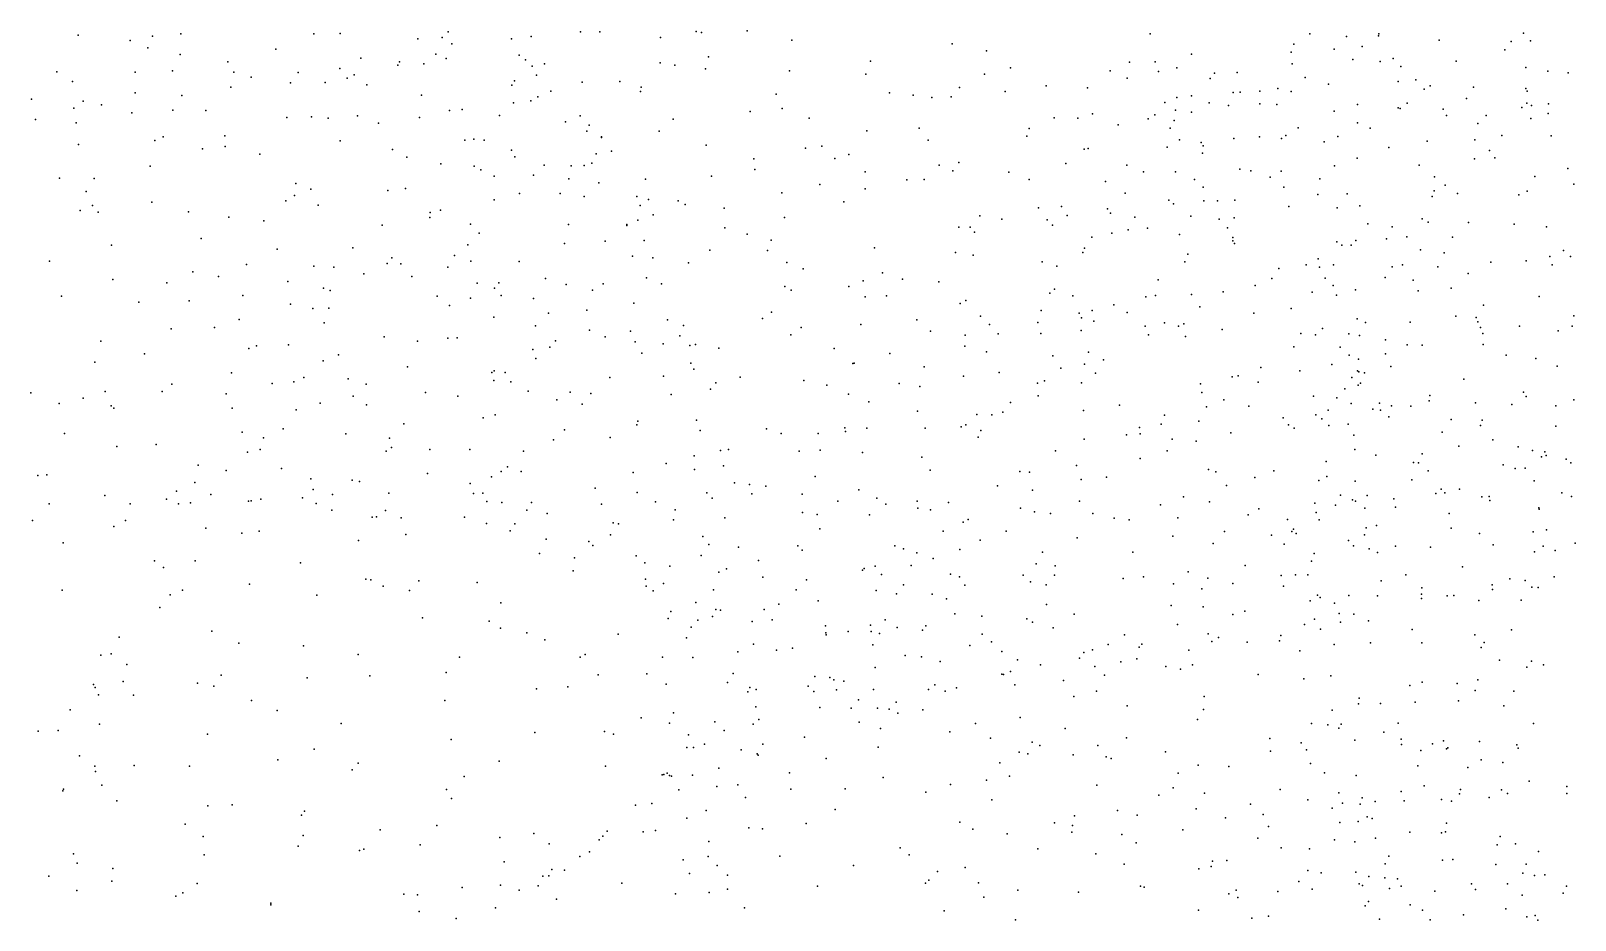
# Model space of a CAD drawing. Header units: metres. Extents: x -25 to 25, y -27.8 to 27.8.
# Drawn here: x -1.325 to 0.056, y -3.173 to -2.378 of the extents above; entities that cross this region are included whole.
import ezdxf

# ---------------------------------------------------------------- set-up
doc = ezdxf.new("R2010")
doc.units = ezdxf.units.M

msp = doc.modelspace()

# ---------------------------------------------------------------- linework, layer by layer
for p in [(-1.283, -2.382, 1.6054), (-1.2365, -2.3869, -25.9845), (-1.2165, -2.383, 11.6258), (-1.1911, -2.3809, 1.6221), (-1.0723, -2.3808, 10.7695), (-1.0487, -2.3805, 26.925), (-0.9793, -2.3854, 10.9593), (-0.9575, -2.3842, -3.7833), (-0.9522, -2.379, 11.1017), (-0.9489, -2.3898, -3.6754), (-0.8955, -2.3852, 14.8387), (-0.8779, -2.3831, -4.4365), (-0.8338, -2.3791, -3.5577), (-0.8165, -2.3789, 14.5707), (-0.762, -2.3841, 15.1023), (-0.7301, -2.3786, -3.5902), (-0.7255, -2.3795, -11.4914), (-0.6846, -2.3782, 23.8539), (-0.6446, -2.3865, 3.3715), (-0.501, -2.3899, -5.291), (-0.3241, -2.3809, 4.9098), (-0.181, -2.3808, 0.5057), (-0.1484, -2.3832, 23.3791), (-0.1198, -2.3827, 6.238), (-0.1194, -2.3808, 4.5218), (-0.0653, -2.3865, 0.016), (-0.001, -2.3876, 3.3209), (0.0099, -2.3802, -11.6568), (0.0164, -2.387, 23.2382), (-1.2208, -2.3932, 7.4463), (-1.1919, -2.3994, 10.7233), (-1.1062, -2.3946, 1.6445), (-1.0303, -2.4027, -11.5413), (-0.9631, -2.399, 23.7963), (-0.9538, -2.4028, -4.8343), (-0.8885, -2.3998, -5.4747), (-0.7192, -2.4015, 15.1856), (-0.4705, -2.3961, 1.2158), (-0.287, -2.3991, 4.8367), (-0.1978, -2.3972, 0.575), (-0.1955, -2.3902, 14.2911), (-0.1595, -2.3944, 0.3637), (-0.1427, -2.4038, 7.6714), (-0.1343, -2.3922, -11.4153), (-0.1065, -2.4029, 0.2002), (-0.0068, -2.3952, -0.374), (-1.3023, -2.4147, -11.5358), (-1.2321, -2.4152, -21.0262), (-1.1986, -2.4138, 26.9678), (-1.1491, -2.4058, -11.5466), (-1.1437, -2.4151, -17.0489), (-1.0862, -2.4153, 3.2171), (-1.049, -2.4118, 11.2296), (-1.0362, -2.4175, 11.0293), (-0.9972, -2.4089, 3.2802), (-0.9955, -2.4059, -4.925), (-0.9739, -2.4076, 7.5868), (-0.8829, -2.404, -3.6047), (-0.877, -2.4097, 3.3291), (-0.8729, -2.4177, 15.0292), (-0.8658, -2.4078, -25.5957), (-0.7625, -2.4068, -3.6455), (-0.7493, -2.4088, -5.4469), (-0.7217, -2.412, 3.3447), (-0.6467, -2.4139, -5.4457), (-0.5784, -2.4169, 14.3061), (-0.5743, -2.4053, 23.805), (-0.4721, -2.4169, 3.2991), (-0.4491, -2.4113, 26.3212), (-0.3598, -2.4139, 23.5865), (-0.3425, -2.4061, 5.022), (-0.3196, -2.406, 5.2301), (-0.3166, -2.4146, 0.9743), (-0.3001, -2.4111, -11.3092), (-0.2663, -2.416, 3.2674), (-0.2461, -2.4155, 5.8567), (-0.197, -2.4077, 6.0593), (-0.1183, -2.4055, -27.1195), (-0.0998, -2.4101, 14.2917), (-0.0503, -2.4054, -0.1505), (0.012, -2.411, -3.7284), (0.0319, -2.4141, 4.4682), (0.0499, -2.4156, 25.6065), (-1.2881, -2.4236, 3.1226), (-1.1464, -2.4285, 3.1655), (-1.1282, -2.4196, -20.472), (-1.0931, -2.4245, 7.509), (-1.062, -2.4243, 10.933), (-1.0424, -2.4206, -5.4058), (-1.0248, -2.4265, -5.058), (-0.895, -2.4266, 26.745), (-0.8926, -2.4229, -4.7298), (-0.8323, -2.424, -11.5035), (-0.7986, -2.4235, 3.3259), (-0.7795, -2.4284, -3.7144), (-0.4947, -2.4288, -5.3541), (-0.4169, -2.4274, 1.1626), (-0.38, -2.429, 7.7093), (-0.3445, -2.4205, 3.2725), (-0.2704, -2.4209, 5.7694), (-0.2099, -2.4297, 4.7819), (-0.1854, -2.42, 4.6818), (-0.1644, -2.4257, -3.7677), (-0.1022, -2.4234, -5.1105), (-0.0862, -2.4219, 6.3457), (-0.0788, -2.4302, -11.4439), (-0.0735, -2.4272, 25.8228), (-0.0347, -2.4286, 6.4196), (0.0122, -2.4297, 25.682), (-1.3249, -2.4393, 1.6275), (-1.2785, -2.441, 11.5871), (-1.2622, -2.4443, 23.6604), (-1.2321, -2.4336, -11.5355), (-1.1904, -2.436, 10.8357), (-0.976, -2.4357, -5.4576), (-0.8936, -2.4425, -4.041), (-0.8782, -2.4407, -3.7179), (-0.8717, -2.4373, -4.1746), (-0.8601, -2.4321, 7.6418), (-0.78, -2.4324, 26.6318), (-0.6587, -2.4348, -25.3522), (-0.5572, -2.4337, 15.3083), (-0.5361, -2.4358, 26.3833), (-0.5192, -2.4378, 23.7245), (-0.5021, -2.4371, 14.2576), (-0.4537, -2.4325, -3.743), (-0.311, -2.4423, -26.3975), (-0.3, -2.4377, 15.344), (-0.2869, -2.4362, 4.9741), (-0.2713, -2.4425, 14.228), (-0.2538, -2.4449, -3.7838), (-0.2497, -2.4334, 5.9351), (-0.2435, -2.433, -5.154), (-0.2259, -2.432, 0.7204), (-0.2259, -2.4433, -11.2729), (-0.2107, -2.4439, 3.2271), (-0.1977, -2.4325, 23.3046), (-0.1385, -2.4441, 0.2853), (-0.094, -2.4427, 23.177), (-0.0409, -2.4387, -0.287), (0.0129, -2.4429, 7.6064), (0.0134, -2.432, 3.2533), (0.0173, -2.4448, -5.1323), (0.0323, -2.4433, -27.2655), (-1.3213, -2.4574, 7.3722), (-1.2869, -2.4474, 10.8073), (-1.2351, -2.4515, 11.5126), (-1.1983, -2.449, 1.6503), (-1.1688, -2.4493, 11.4222), (-1.0963, -2.4557, 11.1012), (-1.0743, -2.4551, -25.7062), (-1.0594, -2.4563, 23.7264), (-1.0332, -2.4542, -5.3151), (-0.9778, -2.4555, -11.5254), (-0.9508, -2.4495, 14.7179), (-0.9396, -2.4486, 3.2461), (-0.906, -2.4538, 1.6349), (-0.834, -2.4541, -4.5465), (-0.7508, -2.4572, -15.8169), (-0.6818, -2.4502, 1.4945), (-0.6533, -2.4477, -3.7108), (-0.6292, -2.4563, 26.454), (-0.41, -2.4559, 15.3617), (-0.3887, -2.4561, -5.3226), (-0.3757, -2.4524, -3.7657), (-0.3259, -2.4568, -21.8109), (-0.3198, -2.4532, 5.6948), (-0.3024, -2.4584, 5.2999), (-0.3012, -2.4492, 5.4497), (-0.287, -2.4508, 7.6943), (-0.1593, -2.4501, 0.4742), (-0.1021, -2.4471, 3.2201), (-0.1004, -2.4475, 0.1204), (-0.062, -2.4481, 7.6335), (-0.0589, -2.4539, 15.296), (-0.0233, -2.454, -11.4937), (0.0085, -2.4468, 4.5344), (0.0165, -2.4566, 15.2501), (0.032, -2.4522, -0.4878), (-1.2848, -2.4604, 26.9653), (-1.2071, -2.473, 3.0647), (-1.152, -2.4719, 7.4657), (-1.0145, -2.4606, 26.8206), (-0.847, -2.4594, -5.5219), (-0.8279, -2.4678, 15.163), (-0.8259, -2.4626, -4.3772), (-0.815, -2.4728, -4.4776), (-0.7634, -2.4679, 7.6629), (-0.5774, -2.4676, -5.4897), (-0.5306, -2.4652, -3.7617), (-0.4342, -2.4723, 23.6019), (-0.4322, -2.4656, 26.2385), (-0.3527, -2.4623, 1.0969), (-0.306, -2.4653, -5.2828), (-0.2261, -2.473, 4.9423), (-0.2026, -2.4717, 23.2084), (-0.1915, -2.465, -5.2132), (-0.156, -2.4726, 7.6491), (-0.1385, -2.4604, -21.3105), (-0.1272, -2.4653, 25.8976), (-0.0308, -2.4609, -0.3949), (-0.0093, -2.4717, -3.78), (0.0347, -2.4721, -11.6093), (-1.2828, -2.4799, 10.9004), (-1.2144, -2.4761, 10.9712), (-1.1718, -2.4838, 11.1711), (-1.1515, -2.4815, -11.5342), (-1.0487, -2.4764, 3.14), (-1.002, -2.4843, 14.7943), (-0.9371, -2.4759, 15.0324), (-0.9292, -2.475, -16.4405), (-0.92, -2.4758, 23.7826), (-0.8954, -2.4848, 15.1082), (-0.8148, -2.4736, 23.8372), (-0.806, -2.4859, -3.8153), (-0.7212, -2.4804, -5.5354), (-0.6324, -2.483, 15.3352), (-0.6178, -2.4814, 7.6878), (-0.5227, -2.4758, 3.2382), (-0.3829, -2.484, 26.1692), (-0.3796, -2.4833, 23.4774), (-0.3088, -2.4823, 3.1943), (-0.2978, -2.4757, 5.8894), (-0.2784, -2.4781, 6.0168), (-0.2767, -2.481, 0.954), (-0.249, -2.4745, 6.0966), (-0.2065, -2.4745, 15.3634), (-0.1683, -2.4773, 0.6022), (-0.1105, -2.4825, 4.6975), (-0.0762, -2.4767, -0.0418), (-0.0336, -2.4757, 23.0926), (-0.0205, -2.4851, 14.2343), (-1.2186, -2.4992, 11.3141), (-1.1207, -2.4883, 3.0823), (-0.9891, -2.4911, 14.8991), (-0.9586, -2.4972, -5.0296), (-0.9287, -2.4992, 26.6933), (-0.8924, -2.4908, -5.4755), (-0.8661, -2.4984, -3.8832), (-0.8421, -2.4989, -4.0838), (-0.8304, -2.4987, -4.1606), (-0.8234, -2.4965, -4.6444), (-0.8197, -2.4882, -4.2512), (-0.6786, -2.4927, -5.604), (-0.6061, -2.4922, 3.2335), (-0.5935, -2.4887, -5.584), (-0.5128, -2.4982, 1.3458), (-0.4953, -2.496, 7.6947), (-0.3994, -2.4969, 1.1914), (-0.3449, -2.4983, 5.7508), (-0.2773, -2.4876, 23.3031), (-0.1592, -2.499, 4.8665), (-0.1388, -2.492, 23.1217), (-0.0833, -2.4983, 3.1604), (-0.0338, -2.4926, -5.2111), (-0.0156, -2.4916, 4.6236), (-1.2999, -2.5099, 10.9808), (-1.2688, -2.5103, 2.9403), (-0.9229, -2.5024, 14.5126), (-0.9109, -2.508, -4.9026), (-0.8756, -2.5073, 14.4408), (-0.8442, -2.5104, -4.7559), (-0.8172, -2.5142, 15.2455), (-0.7754, -2.5107, 1.5906), (-0.7165, -2.5082, 23.8007), (-0.6776, -2.5021, -3.7637), (-0.579, -2.5043, 26.3373), (-0.5417, -2.5114, -5.6643), (-0.5262, -2.511, 26.2711), (-0.5005, -2.5034, -5.6004), (-0.4505, -2.5044, 1.2697), (-0.4324, -2.5112, -11.284), (-0.364, -2.513, -5.4968), (-0.3299, -2.5043, -5.4202), (-0.3012, -2.5041, 1.0444), (-0.2842, -2.5112, 15.4096), (-0.2438, -2.5018, 5.0235), (-0.2338, -2.5033, 6.2334), (-0.2166, -2.5091, 25.9626), (-0.2069, -2.5035, 0.7841), (-0.1721, -2.5106, 3.1499), (-0.0695, -2.5088, -3.8189), (0.0202, -2.5084, 23.0123), (0.0498, -2.5013, 4.5735), (-1.2759, -2.5217, 11.3781), (-1.0896, -2.5253, 1.6993), (-1.0883, -2.5147, 7.4889), (-1.0749, -2.5198, -11.528), (-1.006, -2.5209, 14.683), (-0.9903, -2.5192, 1.682), (-0.8882, -2.5237, 3.1616), (-0.8519, -2.5235, 26.5841), (-0.8305, -2.5263, -3.9752), (-0.7832, -2.5264, 26.5064), (-0.6535, -2.523, 1.5119), (-0.6195, -2.5157, -11.379), (-0.5791, -2.5195, 15.3927), (-0.3464, -2.5233, 5.8374), (-0.2767, -2.5178, -11.2059), (-0.2043, -2.518, -11.2326), (-0.1741, -2.5244, 6.3415), (-0.1477, -2.5239, 0.4779), (-0.0717, -2.5262, -5.3083), (-0.0699, -2.5211, -0.1863), (-0.0602, -2.5161, -0.2573), (-0.049, -2.5236, 4.6948), (0.0059, -2.5248, -5.2949), (0.0133, -2.5214, 6.5415), (0.0552, -2.5153, 3.1538), (-1.2814, -2.5388, 11.2174), (-1.2703, -2.5344, 2.8615), (-1.2651, -2.5402, 1.6882), (-1.2172, -2.5313, 23.6495), (-1.1844, -2.54, 2.928), (-1.0972, -2.5303, 23.6844), (-1.0685, -2.5341, 26.7712), (-0.9681, -2.5405, -11.5095), (-0.9588, -2.5385, -5.3246), (-0.9109, -2.5293, 7.581), (-0.7802, -2.5342, -4.2868), (-0.7727, -2.529, -11.4476), (-0.7463, -2.5301, 14.2986), (-0.74, -2.5334, 7.6465), (-0.7051, -2.5367, 3.1846), (-0.598, -2.5311, -3.8091), (-0.4239, -2.5364, -3.8328), (-0.4032, -2.5353, 23.4147), (-0.3622, -2.5372, 5.6118), (-0.3594, -2.5412, 23.3301), (-0.3074, -2.5296, -3.8358), (-0.3032, -2.5328, 14.1534), (-0.2761, -2.5302, 23.2035), (-0.2638, -2.5302, 3.1326), (-0.2483, -2.5295, -5.4232), (-0.1998, -2.5353, 7.6462), (-0.1566, -2.5364, -5.3754), (-0.1365, -2.5346, 0.2939), (-1.1483, -2.5448, 26.8125), (-1.1171, -2.548, 2.9743), (-1.0112, -2.552, 26.7027), (-0.9684, -2.5451, 3.0841), (-0.9322, -2.5511, -5.0794), (-0.8445, -2.5513, 1.6533), (-0.7923, -2.5512, -4.1301), (-0.7922, -2.5523, -4.6802), (-0.7824, -2.5476, -3.8694), (-0.7686, -2.5427, -4.4348), (-0.7046, -2.5544, 26.3825), (-0.6511, -2.545, 23.754), (-0.4951, -2.5536, 3.1424), (-0.4849, -2.5537, 26.173), (-0.4765, -2.5437, 14.1606), (-0.4567, -2.5466, -5.7772), (-0.416, -2.5472, 7.679), (-0.4113, -2.5519, 26.1225), (-0.3983, -2.5432, -5.6724), (-0.3377, -2.5447, -5.5901), (-0.3263, -2.5545, 26.0474), (-0.2877, -2.5439, 6.173), (-0.2624, -2.5465, -5.5083), (-0.2547, -2.5544, -25.1746), (-0.2487, -2.5454, 0.9544), (-0.1294, -2.5507, 4.9075), (-0.1074, -2.5533, 0.0703), (-0.0807, -2.5464, 6.4665), (-0.0752, -2.5491, -25.6849), (-0.0392, -2.5496, 14.1686), (0.0016, -2.5511, 25.7261), (0.0305, -2.5533, -11.52), (-1.173, -2.5638, 2.8493), (-0.9346, -2.5695, 14.4431), (-0.9243, -2.5592, -5.3975), (-0.848, -2.5683, 7.5877), (-0.8117, -2.5663, 3.1131), (-0.7768, -2.5657, -4.1997), (-0.6845, -2.56, 14.229), (-0.6631, -2.5653, 7.6529), (-0.4813, -2.5581, 23.5305), (-0.3763, -2.5628, 1.2034), (-0.3582, -2.559, 5.5388), (-0.3436, -2.5562, 6.0456), (-0.2978, -2.5602, 7.6574), (-0.25, -2.5629, -3.8658), (-0.25, -2.5658, 5.149), (-0.2485, -2.5684, 6.2975), (-0.1571, -2.5667, 3.0796), (-0.1401, -2.5655, -3.8604), (-0.1127, -2.5642, -5.4234), (-0.0943, -2.5625, -11.3075), (-0.0536, -2.5626, 22.9777), (-1.2533, -2.5699, 2.7373), (-1.1051, -2.5734, 2.8686), (-1.0373, -2.5722, 1.7145), (-1.0026, -2.5811, 14.5416), (-0.9463, -2.5791, 7.5301), (-0.7871, -2.5796, -5.5687), (-0.769, -2.5811, -3.9572), (-0.7181, -2.5744, -11.4091), (-0.6664, -2.5747, 1.558), (-0.5706, -2.5722, -25.1797), (-0.4981, -2.5763, -11.2824), (-0.4823, -2.5789, 7.6586), (-0.3843, -2.5765, 5.8637), (-0.3827, -2.5724, -21.5252), (-0.2903, -2.5778, 5.2739), (-0.1736, -2.5821, 23.0113), (-0.1525, -2.5698, 0.68), (-0.1441, -2.5698, 0.5367), (-0.0821, -2.5739, 25.8206), (-0.0611, -2.5766, -0.4022), (0.0335, -2.58, -5.3539), (0.0458, -2.5745, -3.8389), (0.052, -2.58, 4.6778), (-1.3086, -2.584, 7.3359), (-1.1805, -2.5936, -11.5185), (-1.1326, -2.587, 2.7719), (-1.0722, -2.5887, 14.8329), (-1.0545, -2.5895, 14.6937), (-1.0274, -2.5955, 2.8646), (-1.0067, -2.5861, -20.4183), (-0.9944, -2.5866, 2.949), (-0.9524, -2.5896, -16.8615), (-0.9318, -2.5841, -5.1532), (-0.8885, -2.5844, -4.9726), (-0.737, -2.5856, -5.629), (-0.6492, -2.5852, 3.1081), (-0.6344, -2.5911, -3.8587), (-0.5635, -2.5947, -3.8677), (-0.4207, -2.5847, 1.2779), (-0.4076, -2.5887, 3.0735), (-0.2931, -2.5847, 1.0881), (-0.2089, -2.5907, 6.3725), (-0.1845, -2.5875, -11.1831), (-0.1724, -2.5894, 5.0377), (-0.16, -2.5873, 7.5955), (-0.1075, -2.5892, -0.021), (-0.0982, -2.5874, -0.1022), (-0.0666, -2.5893, 4.8483), (-0.0395, -2.5952, -0.4989), (-0.0192, -2.5851, -11.3802), (0.0124, -2.5837, 3.0565), (0.0356, -2.5874, -0.5969), (-1.252, -2.6004, 2.5967), (-1.2038, -2.6036, 1.7352), (-1.1576, -2.5978, 2.7034), (-1.0956, -2.6023, -20.8704), (-1.0636, -2.6082, 2.7778), (-1.0575, -2.6105, 23.6747), (-0.9847, -2.5977, 15.1227), (-0.9261, -2.6038, 26.5502), (-0.9107, -2.6084, -5.2919), (-0.9067, -2.6035, 2.9849), (-0.865, -2.5997, -5.4249), (-0.8465, -2.6049, 26.4609), (-0.823, -2.6102, 15.3667), (-0.8135, -2.6044, -5.4974), (-0.7747, -2.5991, 7.5895), (-0.7612, -2.6044, 3.0519), (-0.6508, -2.6069, 15.4655), (-0.6453, -2.6102, -5.698), (-0.5935, -2.6067, 3.0642), (-0.5807, -2.6017, -11.3223), (-0.5457, -2.6001, -5.7453), (-0.5132, -2.6026, 3.0652), (-0.4096, -2.6093, 23.276), (-0.3169, -2.6008, -3.8898), (-0.23, -2.6059, -11.133), (-0.2151, -2.5997, 3.0329), (-0.1673, -2.5994, 0.7653), (-0.1602, -2.6058, 14.1082), (-0.1402, -2.6097, 0.209), (-0.1137, -2.5988, 3.0307), (-0.0887, -2.6011, -0.2373), (-0.0841, -2.6108, -0.3114), (-0.0546, -2.6084, 6.5636), (-1.2979, -2.6153, 2.5297), (-1.2287, -2.6208, 26.7798), (-1.1839, -2.6197, -20.1434), (-1.1358, -2.6147, 26.7215), (-1.0931, -2.6225, 7.4313), (-0.9619, -2.6155, 2.8806), (-0.951, -2.6237, 23.7014), (-0.9321, -2.6171, 15.2726), (-0.9046, -2.6147, -11.4798), (-0.8756, -2.6174, 23.7399), (-0.786, -2.6216, 23.7511), (-0.579, -2.616, 7.6193), (-0.5599, -2.615, 1.4601), (-0.4941, -2.622, 14.1136), (-0.489, -2.6194, 15.5158), (-0.4137, -2.6126, -11.213), (-0.3932, -2.6152, -5.7436), (-0.3566, -2.6233, 14.0936), (-0.3279, -2.6161, 23.1379), (-0.3192, -2.6147, -5.6396), (-0.2869, -2.6138, 7.6111), (-0.2588, -2.6116, -15.5464), (-0.179, -2.6118, 0.8354), (-0.1572, -2.6144, 15.4497), (-0.0258, -2.6235, 7.5073), (0.0239, -2.6156, 4.7519), (-1.1392, -2.6363, 2.5762), (-1.073, -2.6266, 1.7764), (-1.0589, -2.6263, 14.5984), (-0.9112, -2.6341, -20.7232), (-0.8623, -2.6305, 1.7136), (-0.828, -2.6279, -4.8653), (-0.7559, -2.6367, 2.9699), (-0.6707, -2.6355, -3.9099), (-0.6629, -2.6298, 7.6015), (-0.5328, -2.6365, 23.5108), (-0.4757, -2.6334, 23.3931), (-0.4215, -2.6283, 5.828), (-0.3874, -2.6307, 6.1063), (-0.3854, -2.6347, 7.6052), (-0.3759, -2.6281, 3.0055), (-0.3743, -2.6377, 15.5247), (-0.3447, -2.63, 6.2384), (-0.2796, -2.6251, 2.9994), (-0.2311, -2.6307, -5.5918), (-0.1979, -2.6266, 25.9432), (-0.1387, -2.6357, 0.6044), (-0.0915, -2.6388, 4.962), (-0.0506, -2.6333, 15.4292), (-0.0322, -2.6345, -11.2897), (-0.0308, -2.6385, 25.7952), (0.0552, -2.6331, -11.4935), (-1.1998, -2.6447, 7.3572), (-1.1611, -2.6433, 23.6359), (-1.063, -2.6393, 26.6424), (-1.0092, -2.6518, 26.5759), (-0.9439, -2.6526, 2.7834), (-0.874, -2.6421, -5.0493), (-0.8256, -2.6459, 2.9047), (-0.8116, -2.6519, 26.366), (-0.7889, -2.6468, 15.449), (-0.7448, -2.6509, -4.2443), (-0.7415, -2.6416, -4.3321), (-0.6455, -2.6501, 14.1562), (-0.6361, -2.6434, -11.3427), (-0.5829, -2.6408, 23.6136), (-0.5205, -2.6468, -11.2678), (-0.4894, -2.6503, 1.3984), (-0.4678, -2.6408, -3.9103), (-0.4599, -2.6492, 2.9821), (-0.4245, -2.6389, 5.9633), (-0.4217, -2.6488, 1.3136), (-0.3856, -2.646, 5.7122), (-0.3285, -2.6422, 1.1528), (-0.3256, -2.6501, 5.5026), (-0.3113, -2.6392, -11.1463), (-0.2986, -2.6424, 5.3744), (-0.2939, -2.6403, 26.003), (-0.2923, -2.6516, 6.345), (-0.2595, -2.6452, 5.2531), (-0.1891, -2.6487, 5.1513), (-0.1762, -2.65, 6.4849), (-0.1698, -2.6442, -11.1364), (-0.1462, -2.649, 0.1038), (-0.1368, -2.6507, -21.4708), (-0.1312, -2.6389, 0.0287), (-0.0285, -2.6434, 14.0835), (-0.0263, -2.6487, 6.6319), (0.0065, -2.6422, -5.4106), (0.0411, -2.6463, 25.7152), (0.0536, -2.6424, 15.3842), (-1.2629, -2.6556, 2.4612), (-1.1305, -2.6623, 1.8123), (-1.1235, -2.6597, 14.7816), (-1.0949, -2.6588, 14.9881), (-0.9796, -2.6557, 1.7861), (-0.9523, -2.6529, 14.3683), (-0.8763, -2.663, -5.2362), (-0.861, -2.6609, -5.3604), (-0.8559, -2.6555, 7.5182), (-0.7849, -2.6564, -4.7801), (-0.7788, -2.6664, -11.409), (-0.7598, -2.6582, -4.668), (-0.7359, -2.6595, -4.0526), (-0.7307, -2.6587, 1.6584), (-0.7099, -2.6619, 23.7046), (-0.6067, -2.6623, 26.1854), (-0.4899, -2.66, -5.8131), (-0.4705, -2.6653, 23.3104), (-0.3791, -2.6656, 5.5843), (-0.1954, -2.6607, 0.9059), (-0.1539, -2.6609, 0.2873), (-0.1133, -2.6544, 6.5648), (-0.0942, -2.6588, -26.049), (-0.0805, -2.6592, -11.2088), (-0.026, -2.6585, 2.9467), (-1.2683, -2.6745, 23.6012), (-1.2238, -2.667, 1.795), (-1.0639, -2.6732, 15.0929), (-1.0501, -2.668, 2.5961), (-0.9883, -2.6787, 15.2842), (-0.8737, -2.6711, -5.1143), (-0.7351, -2.6753, -4.1221), (-0.59, -2.6755, -5.6906), (-0.5888, -2.6754, 2.9319), (-0.5569, -2.6668, 15.5561), (-0.5262, -2.6786, -3.9578), (-0.4112, -2.6688, -5.8021), (-0.404, -2.6798, 6.206), (-0.3828, -2.6761, -11.165), (-0.3657, -2.6723, 2.9356), (-0.2251, -2.6793, -3.9496), (-0.1614, -2.6765, 0.8121), (-0.146, -2.6681, 22.9091), (-0.1377, -2.6718, -5.5372), (-0.1133, -2.6671, 7.5038), (-0.1086, -2.6783, 5.0455), (-0.0054, -2.6683, 4.8664), (0.0211, -2.6712, 6.7298), (0.0402, -2.6781, 2.9305), (-1.1992, -2.6941, -11.5021), (-1.146, -2.684, 2.4757), (-1.1095, -2.6935, 14.6226), (-1.0901, -2.692, 7.387), (-1.0811, -2.6882, -11.4974), (-1.0414, -2.6895, 1.8344), (-0.9129, -2.6836, 15.4128), (-0.9112, -2.6908, -11.458), (-0.9108, -2.6823, 7.4759), (-0.9011, -2.6838, 14.2913), (-0.8961, -2.6921, 2.7388), (-0.8073, -2.6883, -5.4171), (-0.7595, -2.6869, 7.5258), (-0.7324, -2.6806, -4.4374), (-0.7126, -2.6929, 26.2278), (-0.6907, -2.6878, 2.9014), (-0.6338, -2.6908, 15.5937), (-0.5485, -2.6934, 14.0865), (-0.4911, -2.6871, 26.1086), (-0.4592, -2.6836, 6.0343), (-0.4249, -2.6932, 7.5626), (-0.4186, -2.691, 15.5929), (-0.3853, -2.6929, 5.6553), (-0.3729, -2.6843, 26.0648), (-0.2791, -2.6939, 1.0935), (-0.2505, -2.6877, -5.6567), (-0.2452, -2.6868, 1.0119), (-0.2273, -2.6923, 15.5571), (-0.1901, -2.6821, 7.5275), (-0.1435, -2.6881, 2.9043), (-0.1386, -2.6823, -0.0389), (-0.1372, -2.6831, 0.4533), (-0.1358, -2.6931, 0.535), (-0.1323, -2.684, -3.9458), (-0.0434, -2.6896, -3.9433), (-1.3254, -2.702, -11.5042), (-1.2785, -2.7065, 2.3503), (-1.2588, -2.7006, -17.1762), (-1.2079, -2.7007, 2.4038), (-1.1507, -2.7029, 14.865), (-1.037, -2.7049, -25.5389), (-1.0255, -2.6942, 23.66), (-0.9722, -2.7017, 2.6208), (-0.9435, -2.7049, 1.831), (-0.8805, -2.7004, -16.193), (-0.8428, -2.7014, -5.2843), (-0.8244, -2.7026, 14.2266), (-0.7526, -2.7035, 2.8275), (-0.7173, -2.6987, 15.5815), (-0.6133, -2.695, -3.9884), (-0.594, -2.7032, 23.5466), (-0.5301, -2.6962, -5.7645), (-0.4242, -2.7045, 23.1495), (-0.2777, -2.7017, 6.429), (-0.178, -2.7048, 14.0233), (-0.1569, -2.7063, 0.0411), (-0.1499, -2.6983, 0.3505), (-0.1378, -2.695, 25.9111), (-0.0738, -2.7044, -21.9704), (0.0101, -2.7012, -11.3178), (0.0124, -2.7053, 7.3522), (-1.3001, -2.7115, 7.2762), (-1.2535, -2.7136, 26.6912), (-1.2513, -2.7157, 1.8372), (-1.1453, -2.7157, 1.8632), (-1.0881, -2.7172, 2.454), (-1.0667, -2.7112, 15.1939), (-1.0252, -2.7126, 14.4129), (-0.9099, -2.7214, 23.6738), (-0.8547, -2.708, -5.1857), (-0.8322, -2.7121, -5.0214), (-0.5756, -2.7099, 7.5442), (-0.5323, -2.7183, 2.8645), (-0.4791, -2.7212, 23.2227), (-0.4657, -2.7216, 6.1316), (-0.4558, -2.7193, -3.9716), (-0.4489, -2.7105, 1.3809), (-0.3837, -2.7177, 1.2935), (-0.3514, -2.7128, 1.2279), (-0.2737, -2.7144, 5.3798), (-0.2582, -2.708, 22.9502), (-0.2357, -2.7139, 2.8709), (-0.1757, -2.7216, 7.4659), (-0.1646, -2.7173, -5.5932), (-0.1441, -2.7113, 0.7502), (-0.1249, -2.7164, -0.2929), (-0.1187, -2.711, 15.5336), (-0.1179, -2.7174, -11.1125), (-0.108, -2.7134, -26.9392), (-0.0908, -2.7137, 22.8502), (-0.0745, -2.7091, -0.5433), (-0.033, -2.7108, 4.96), (-0.0004, -2.7123, 14.0062), (0.0389, -2.7134, 6.8342), (0.0552, -2.7082, -5.4479), (-1.0997, -2.7342, 14.5437), (-0.9918, -2.7296, -11.4661), (-0.9208, -2.7242, 15.5067), (-0.8479, -2.7349, -25.2895), (-0.7834, -2.7304, 2.748), (-0.7825, -2.7271, 15.6508), (-0.73, -2.7262, -4.5842), (-0.6672, -2.734, 7.5177), (-0.5973, -2.7333, -15.756), (-0.5774, -2.7334, 23.4546), (-0.5254, -2.7336, 1.4937), (-0.493, -2.7322, 5.9058), (-0.4889, -2.7306, -11.1987), (-0.3336, -2.733, 2.8452), (-0.3141, -2.73, -3.9863), (-0.3111, -2.7219, 1.1553), (-0.2804, -2.7272, -5.708), (-0.2049, -2.7243, 5.2562), (-0.2002, -2.7305, 25.9676), (-0.1952, -2.7335, 0.9359), (-0.1704, -2.7252, 6.5944), (-0.164, -2.7312, 0.1339), (-0.1468, -2.7298, -0.127), (-0.1106, -2.7234, 7.419), (-0.0546, -2.7256, 2.8554), (-0.0284, -2.7312, 15.5443), (-0.0269, -2.7264, 6.7649), (0.0389, -2.7318, -3.9493), (-1.2953, -2.7383, 2.2887), (-1.2134, -2.748, 26.6243), (-1.1363, -2.7369, 23.6211), (-1.1173, -2.7421, 2.3811), (-1.0435, -2.7385, 1.8846), (-1.0046, -2.7424, 15.364), (-0.8577, -2.7439, 2.6583), (-0.807, -2.7417, -5.339), (-0.7265, -2.7356, 14.1489), (-0.654, -2.7383, -5.6258), (-0.621, -2.7382, -11.3034), (-0.5967, -2.7365, 2.8262), (-0.4778, -2.7416, -5.8502), (-0.4755, -2.7356, 5.7831), (-0.383, -2.7433, 6.3441), (-0.3451, -2.7393, -11.1016), (-0.3328, -2.7385, 7.5111), (-0.3044, -2.7433, 15.6574), (-0.2827, -2.7451, 6.4905), (-0.2519, -2.7376, -11.0413), (-0.1418, -2.7396, -3.9874), (-0.0626, -2.737, 5.04), (-0.0173, -2.7438, -5.4909), (-1.2485, -2.75, -11.4972), (-1.1317, -2.755, 15.1109), (-1.1202, -2.7525, 26.5364), (-1.0075, -2.7541, 15.4494), (-1.0027, -2.7509, 2.4846), (-0.9686, -2.7526, 14.3212), (-0.9328, -2.7526, 15.6451), (-0.8847, -2.7541, 7.4342), (-0.732, -2.7582, -11.357), (-0.7085, -2.7534, -4.3315), (-0.7013, -2.7526, -5.5632), (-0.638, -2.7539, 1.646), (-0.6191, -2.7531, 15.7451), (-0.5813, -2.7552, -5.7117), (-0.5284, -2.7595, 7.505), (-0.4088, -2.7537, -11.134), (-0.333, -2.7605, -5.7686), (-0.3088, -2.7538, 5.4604), (-0.1408, -2.7525, 5.1955), (-0.1221, -2.7577, 0.6749), (-0.0807, -2.7563, 15.622), (-0.0478, -2.7495, 7.3376), (0.0053, -2.7502, 22.7839), (0.0181, -2.7534, 2.8265), (0.0261, -2.759, -0.7519), (0.0291, -2.7547, 13.1359), (0.0302, -2.7578, 7.1829), (0.0482, -2.7611, 7.031), (-1.3191, -2.7759, 1.8885), (-1.3111, -2.7752, 7.2419), (-1.1758, -2.7667, 1.9071), (-1.1508, -2.7713, 2.2855), (-1.1013, -2.7694, 1.9295), (-0.9707, -2.774, 1.9173), (-0.9045, -2.7721, 14.2492), (-0.8991, -2.7681, 1.8902), (-0.8867, -2.7722, 2.5659), (-0.7864, -2.7731, -4.917), (-0.757, -2.7652, -5.4294), (-0.7318, -2.7705, -4.6676), (-0.7058, -2.7671, 1.723), (-0.6238, -2.7766, -25.1493), (-0.5207, -2.7709, -5.7825), (-0.4406, -2.7723, 6.3084), (-0.432, -2.7729, 15.7654), (-0.39, -2.7669, 5.5859), (-0.2717, -2.7705, 2.79), (-0.2652, -2.7725, 1.0954), (-0.2135, -2.7715, 7.4243), (-0.1665, -2.7634, -0.0462), (-0.166, -2.7766, 0.2437), (-0.0885, -2.7642, 6.7582), (-0.0838, -2.7645, 2.8026), (-0.0754, -2.7715, -0.6193), (-0.0083, -2.7663, 7.2413), (0.0025, -2.7696, 6.9128), (0.0114, -2.7692, 4.9674), (0.0523, -2.7644, -11.3505), (-1.1951, -2.7898, 14.7715), (-1.1786, -2.7822, 2.2144), (-1.0748, -2.7788, -11.4785), (-1.0727, -2.7884, 14.4468), (-1.0381, -2.7799, 7.3458), (-1.0314, -2.7812, 2.3661), (-0.9324, -2.783, 2.4723), (-0.9132, -2.7771, 15.779), (-0.8204, -2.787, 23.67), (-0.6959, -2.7823, 15.8636), (-0.6825, -2.7838, -4.1501), (-0.6679, -2.7853, 26.1515), (-0.5846, -2.7887, 14.0616), (-0.4606, -2.785, 5.7032), (-0.4294, -2.7888, 7.4636), (-0.3858, -2.7794, 26.0698), (-0.363, -2.7773, 2.7786), (-0.2558, -2.7846, 15.7386), (-0.2305, -2.7775, 6.6089), (-0.1731, -2.7803, -5.6506), (-0.1405, -2.781, -26.4741), (-0.0898, -2.7797, 22.7867), (-0.0635, -2.7879, -11.0825), (-0.0471, -2.7881, 6.8584), (0.0195, -2.7807, -11.2268), (-1.309, -2.801, 2.0988), (-1.2592, -2.7938, 1.9418), (-1.2365, -2.8011, 2.0579), (-1.204, -2.7969, 23.5788), (-1.1933, -2.801, 2.1135), (-1.1825, -2.8003, 14.6868), (-1.1643, -2.7927, 2.0287), (-1.1306, -2.7988, 2.1552), (-1.1283, -2.7985, 7.2938), (-1.1197, -2.797, 15.3132), (-1.0824, -2.7959, 2.0901), (-1.0702, -2.8008, 23.6226), (-1.0556, -2.7927, 15.5967), (-1.005, -2.7915, 1.9978), (-0.9293, -2.7918, -16.6686), (-0.9211, -2.7916, 7.3828), (-0.9176, -2.7991, -11.4288), (-0.904, -2.7999, 15.877), (-0.8776, -2.7998, 1.9762), (-0.8148, -2.8013, 1.912), (-0.783, -2.7909, 2.6132), (-0.7666, -2.7993, -4.8544), (-0.7206, -2.7912, 2.6652), (-0.716, -2.7962, 1.8083), (-0.6803, -2.7921, 7.4507), (-0.6352, -2.7926, 23.4818), (-0.6035, -2.7989, -4.0688), (-0.5686, -2.7961, 23.3275), (-0.5606, -2.8013, 1.5923), (-0.5324, -2.7989, 6.0859), (-0.5045, -2.7999, 5.8002), (-0.3873, -2.7989, -5.8332), (-0.3148, -2.8019, -11.0514), (-0.2942, -2.7949, 6.5551), (-0.2709, -2.7994, -5.7466), (-0.1766, -2.8004, 0.0573), (-0.1581, -2.8023, 0.8732), (-0.1536, -2.7935, 0.325), (-0.143, -2.7976, -0.3324), (-0.1402, -2.7989, 0.4058), (-0.1297, -2.7936, -25.0818), (-0.106, -2.7968, 15.7239), (-0.1046, -2.8042, 6.8176), (-0.0685, -2.7919, 5.1082), (-0.0603, -2.7912, -5.5474), (-0.0272, -2.795, -4.0125), (-0.0206, -2.7947, 25.8404), (-0.0201, -2.7982, 5.0273), (0.0443, -2.7912, 13.8251), (0.0531, -2.7946, 2.7755), (-1.3239, -2.8161, -11.4829), (-1.2406, -2.816, 7.2344), (-1.0562, -2.8069, 2.175), (-1.0202, -2.8131, 15.7734), (-1.0162, -2.8127, 26.3866), (-1.0081, -2.8072, 2.0986), (-0.9942, -2.8137, 2.2311), (-0.9374, -2.8131, 2.3486), (-0.8818, -2.8069, 26.2629), (-0.8636, -2.8098, 2.4536), (-0.8045, -2.8181, -5.1298), (-0.7505, -2.8153, 26.1761), (-0.7491, -2.8064, 23.6125), (-0.7045, -2.8136, -4.3799), (-0.635, -2.8088, -5.6212), (-0.6219, -2.8107, 1.6995), (-0.575, -2.8111, 2.6738), (-0.5318, -2.8051, 23.2116), (-0.5204, -2.8065, 26.1147), (-0.4914, -2.8174, 2.6962), (-0.4868, -2.8151, -11.1655), (-0.4401, -2.805, 1.433), (-0.4276, -2.8084, 15.8595), (-0.4131, -2.8097, 2.7218), (-0.3754, -2.8097, 7.4208), (-0.3562, -2.814, -4.0349), (-0.3427, -2.8154, 2.7112), (-0.2991, -2.8136, 26.0376), (-0.2364, -2.8109, 2.7328), (-0.2267, -2.8055, 5.3592), (-0.2011, -2.8151, 0.9597), (-0.1756, -2.8089, -11.0193), (-0.1728, -2.8153, 6.7484), (-0.1318, -2.8049, 25.9379), (-0.0564, -2.8098, 7.1874), (0.0237, -2.8047, 13.2687), (0.0239, -2.8059, 15.7362), (-1.2513, -2.8214, -11.4777), (-1.169, -2.8229, -11.4746), (-1.1367, -2.8274, 15.4716), (-1.1213, -2.8255, 26.4696), (-0.99, -2.8286, -17.0361), (-0.9178, -2.8187, -20.4888), (-0.8967, -2.8252, 2.2928), (-0.8925, -2.8189, 2.0946), (-0.8068, -2.8288, 7.3696), (-0.7998, -2.8189, 2.5027), (-0.7241, -2.8304, -4.6249), (-0.6194, -2.8235, 15.9217), (-0.5093, -2.8257, 7.4164), (-0.4527, -2.8256, -4.041), (-0.3894, -2.8316, 22.967), (-0.3037, -2.8302, 22.8952), (-0.2574, -2.8259, 6.6534), (-0.2154, -2.8293, -5.7148), (-0.1971, -2.826, 15.8172), (-0.1957, -2.8239, -4.04), (-0.1933, -2.8276, 7.328), (-0.1322, -2.8288, 0.4936), (-0.1308, -2.8225, 2.718), (-0.1214, -2.8204, 0.6299), (-0.0548, -2.8229, 13.8936), (-0.0293, -2.8276, -11.0244), (0.0188, -2.8263, -5.5067), (0.0307, -2.8245, -11.1505), (-1.2964, -2.8361, 26.6019), (-1.0322, -2.8338, -11.4493), (-0.8704, -2.8457, -11.388), (-0.8644, -2.8326, 14.1976), (-0.8261, -2.8347, 2.0565), (-0.8227, -2.8385, 15.941), (-0.7188, -2.8376, 7.3824), (-0.6924, -2.8399, -4.2991), (-0.6392, -2.8388, 1.819), (-0.6352, -2.8426, 7.3886), (-0.5523, -2.8387, -5.7035), (-0.5446, -2.8415, 6.2535), (-0.5327, -2.8449, 5.9096), (-0.4944, -2.8419, 1.5464), (-0.4762, -2.8336, 6.364), (-0.4203, -2.8445, 5.6347), (-0.3396, -2.8445, 1.2686), (-0.2677, -2.8367, 7.3574), (-0.2041, -2.8373, 22.8053), (-0.1772, -2.8456, 5.3168), (-0.1466, -2.8338, 7.259), (-0.142, -2.8387, 0.7724), (-0.1281, -2.8413, 6.8872), (-0.1207, -2.8447, 7.1756), (-0.1045, -2.8391, -4.0414), (-0.0731, -2.84, 7.044), (-0.0172, -2.8379, 22.7319), (0.02, -2.8442, 12.9267), (0.0276, -2.839, 15.8133), (0.0385, -2.843, 4.9822), (0.0562, -2.8362, -4.011), (-1.2149, -2.8521, 14.8829), (-1.2067, -2.8581, 15.0674), (-1.1785, -2.8521, 15.206), (-1.0841, -2.8538, 7.2534), (-0.8391, -2.8494, 2.1591), (-0.7839, -2.8476, 2.4308), (-0.7762, -2.8539, -4.9921), (-0.7538, -2.8569, 2.0455), (-0.7256, -2.8474, 1.9809), (-0.7031, -2.8593, -5.4683), (-0.6743, -2.8519, -11.306), (-0.5799, -2.8591, -4.121), (-0.57, -2.857, 6.1565), (-0.5379, -2.8564, 14.0174), (-0.5182, -2.8501, 2.6277), (-0.426, -2.8547, 6.4708), (-0.409, -2.8566, 7.3645), (-0.2389, -2.8562, -10.9496), (-0.1797, -2.8524, -0.0482), (-0.0446, -2.8575, 2.6829), (-1.1297, -2.8729, 15.8069), (-1.0257, -2.8685, -20.7307), (-1.0214, -2.8692, 15.9103), (-0.9782, -2.8699, 14.2839), (-0.9262, -2.8714, -20.2794), (-0.8402, -2.8611, 23.6234), (-0.7754, -2.8686, -11.3455), (-0.7593, -2.8725, 15.994), (-0.7099, -2.8621, 23.4952), (-0.6705, -2.8666, 15.99), (-0.6315, -2.8691, 23.3933), (-0.5815, -2.8606, 6.0854), (-0.5644, -2.8642, 7.3614), (-0.5448, -2.8736, 6.3385), (-0.5027, -2.8639, 1.6129), (-0.4946, -2.8665, -5.793), (-0.4375, -2.8648, 1.4891), (-0.4312, -2.8708, -5.8537), (-0.4169, -2.8735, 2.6118), (-0.4096, -2.8649, -11.0927), (-0.3483, -2.8679, -11.0512), (-0.3301, -2.8665, 2.6377), (-0.3032, -2.8728, 6.7103), (-0.2901, -2.8619, -4.06), (-0.2725, -2.8675, 13.9412), (-0.25, -2.8725, -5.761), (-0.2068, -2.8651, 2.6557), (-0.1939, -2.8647, 6.8472), (-0.183, -2.8645, 0.1467), (-0.1172, -2.8701, -10.9373), (-0.0953, -2.8646, -26.7798), (-0.018, -2.8736, 13.78), (-0.0022, -2.8682, 13.1565), (0.0116, -2.8696, -0.8381), (0.0374, -2.8665, 12.8357), (-1.2973, -2.8783, 7.158), (-1.2007, -2.8825, 15.6055), (-1.1899, -2.8783, 7.1966), (-1.0696, -2.8829, 14.3697), (-1.0103, -2.8748, 23.6134), (-0.9866, -2.8787, 7.2648), (-0.7749, -2.8749, 2.1965), (-0.7688, -2.8788, 2.3592), (-0.7147, -2.8781, 14.0774), (-0.6407, -2.8779, 1.9484), (-0.569, -2.8786, 26.1385), (-0.551, -2.8816, 2.5477), (-0.519, -2.8818, 15.9884), (-0.5061, -2.8861, 6.4136), (-0.4898, -2.8739, 7.3513), (-0.2778, -2.8773, 7.298), (-0.2046, -2.8747, 26.0156), (-0.1743, -2.8829, 0.8933), (-0.1718, -2.885, 7.0952), (-0.1463, -2.8832, 15.9136), (-0.1206, -2.8833, -0.552), (-0.0813, -2.8819, 25.9397), (-0.0811, -2.8858, -0.6884), (-0.0809, -2.8764, -21.7194), (-0.0583, -2.8833, -0.7594), (-0.0524, -2.8831, 15.8966), (-0.0178, -2.8778, -10.9531), (0.0079, -2.8873, 5.0484), (0.0176, -2.8756, 13.368), (0.0231, -2.876, 13.4651), (-1.2099, -2.8939, 15.4398), (-0.9049, -2.8897, 7.2811), (-0.7527, -2.8975, -5.2787), (-0.7304, -2.8895, -4.6857), (-0.7126, -2.8955, 2.1619), (-0.7084, -2.8961, 26.1581), (-0.6693, -2.8957, 2.0877), (-0.6561, -2.8908, -4.2172), (-0.621, -2.8878, -5.5907), (-0.4989, -2.8995, 1.6898), (-0.4167, -2.8913, -15.7273), (-0.3919, -2.8999, 7.2923), (-0.3053, -2.8921, -5.8078), (-0.2765, -2.8932, 6.8023), (-0.2501, -2.9001, 2.604), (-0.2394, -2.8971, 7.1712), (-0.1809, -2.888, -10.8947), (-0.159, -2.89, -4.0699), (-0.1549, -2.8991, 0.3621), (-0.1419, -2.8998, 0.432), (-0.03, -2.8876, -4.0603), (-1.1636, -2.915, 14.5053), (-0.9751, -2.9031, -11.4064), (-0.9154, -2.9061, 14.2069), (-0.9051, -2.9123, 16.0359), (-0.7552, -2.9038, -4.8769), (-0.7346, -2.9114, -5.3468), (-0.7286, -2.9052, 7.2976), (-0.7156, -2.9019, 2.2911), (-0.68, -2.9063, 2.3987), (-0.6623, -2.905, -15.9544), (-0.6146, -2.9102, 14.0187), (-0.5741, -2.9097, -4.1821), (-0.5612, -2.905, 1.8401), (-0.5503, -2.9118, 2.4774), (-0.5276, -2.9142, -11.1671), (-0.5247, -2.9102, 1.7727), (-0.4745, -2.9015, 6.526), (-0.4343, -2.9039, 1.5482), (-0.4294, -2.9071, -4.0891), (-0.4109, -2.9121, 22.9366), (-0.2995, -2.9091, 1.1781), (-0.186, -2.9091, 13.8585), (-0.1771, -2.9043, -0.1507), (-0.1717, -2.9132, 0.2767), (-0.1537, -2.9071, -5.689), (-0.1286, -2.9057, 0.6339), (-0.0895, -2.9135, -10.8563), (-0.0006, -2.9138, 2.6178), (-1.2465, -2.9204, 15.0195), (-1.1395, -2.9258, -11.4406), (-1.0814, -2.928, 15.9593), (-0.8818, -2.9165, -11.3714), (-0.8657, -2.9229, 7.233), (-0.7999, -2.9177, 7.2585), (-0.7387, -2.9209, -4.7608), (-0.6788, -2.9267, -5.4761), (-0.6141, -2.9165, 23.3162), (-0.6138, -2.9182, 6.3147), (-0.5941, -2.9154, -11.2206), (-0.5736, -2.9153, 16.0437), (-0.5722, -2.9272, 6.3939), (-0.5662, -2.9171, 7.2728), (-0.4854, -2.9279, 23.023), (-0.4744, -2.9177, 7.271), (-0.4661, -2.9246, 16.0403), (-0.3616, -2.927, 16.0189), (-0.3469, -2.9182, 6.7655), (-0.3316, -2.9267, 1.3192), (-0.2722, -2.9175, 6.961), (-0.2687, -2.9244, 1.1036), (-0.2629, -2.9206, 7.0473), (-0.2372, -2.9248, 5.4429), (-0.2083, -2.9236, 22.7605), (-0.2072, -2.9188, 0.9637), (-0.1593, -2.9268, -0.3364), (-0.127, -2.9255, 5.2974), (-0.081, -2.9255, 5.2144), (-0.0334, -2.9182, -5.585), (-0.0253, -2.9252, 5.1148), (-1.2627, -2.9365, -11.4456), (-1.2535, -2.9352, 7.1201), (-1.0325, -2.936, -25.4439), (-0.942, -2.9382, 7.1973), (-0.8339, -2.9383, -16.2784), (-0.8296, -2.9358, 23.5737), (-0.7602, -2.9383, -5.1758), (-0.7331, -2.9387, -11.305), (-0.6928, -2.9336, -4.3966), (-0.6583, -2.9321, 7.2326), (-0.6441, -2.9302, 6.0623), (-0.5431, -2.9367, -5.674), (-0.5286, -2.938, 7.1853), (-0.5118, -2.942, 13.9757), (-0.4567, -2.9333, 7.2025), (-0.4426, -2.9407, 6.7013), (-0.3871, -2.9391, 6.8212), (-0.3833, -2.934, 1.4845), (-0.3757, -2.9318, 2.5346), (-0.3501, -2.9425, 1.4099), (-0.3358, -2.9397, 22.8528), (-0.3337, -2.9293, 7.1184), (-0.2893, -2.932, 26.0796), (-0.1902, -2.9327, -0.0593), (-0.0278, -2.9296, 13.6275), (-0.0116, -2.9408, 12.9685), (0.0172, -2.9418, 22.6685), (-1.2397, -2.9449, 15.294), (-1.1551, -2.9545, 7.127), (-1.022, -2.9551, 7.163), (-0.9539, -2.952, 23.5855), (-0.8179, -2.9541, 16.0976), (-0.7744, -2.9531, 7.1926), (-0.6971, -2.9528, 14.0402), (-0.624, -2.9555, 26.154), (-0.6105, -2.9565, 2.2657), (-0.57, -2.9476, 6.4793), (-0.4567, -2.9535, 5.6928), (-0.4552, -2.9539, 6.7774), (-0.4491, -2.9512, 2.4924), (-0.4221, -2.9451, 7.1258), (-0.3736, -2.9465, 6.9981), (-0.365, -2.9543, 13.9175), (-0.3099, -2.9465, 1.2539), (-0.2969, -2.949, -10.9512), (-0.2861, -2.945, 13.8854), (-0.2273, -2.9538, -4.1206), (-0.1624, -2.9551, 26.0285), (0.013, -2.9472, 12.8358), (0.0278, -2.9452, -0.9586), (-1.2693, -2.9627, 15.4512), (-1.2678, -2.9653, 23.5365), (-1.2429, -2.96, 15.1416), (-1.1763, -2.9615, 23.5504), (-1.1616, -2.9642, 15.9251), (-1.0782, -2.9568, -11.422), (-0.8731, -2.9666, 26.2265), (-0.8449, -2.9649, 7.168), (-0.7571, -2.9624, -5.0363), (-0.7022, -2.9608, -4.4823), (-0.6839, -2.9693, 7.1294), (-0.6822, -2.9654, 6.1483), (-0.6766, -2.9673, 6.2678), (-0.6299, -2.9641, -5.5236), (-0.6248, -2.969, 6.4232), (-0.6071, -2.9585, 2.3393), (-0.6047, -2.9674, 7.1128), (-0.5981, -2.9597, 2.1511), (-0.5715, -2.9672, 6.5547), (-0.5222, -2.9673, 6.6581), (-0.5166, -2.9631, -4.1758), (-0.5074, -2.9688, 6.984), (-0.4974, -2.9658, 1.8856), (-0.445, -2.963, 6.9229), (-0.4014, -2.9592, -4.131), (-0.372, -2.9686, 26.1177), (-0.1864, -2.9577, 0.9049), (-0.0918, -2.9636, 2.5489), (-0.0806, -2.9606, 25.9734), (-0.0493, -2.9619, 16.0259), (-0.0333, -2.9681, 13.3992), (-0.0308, -2.9586, 13.5155), (0.0013, -2.9686, -4.1021), (-1.2649, -2.972, 15.7345), (-1.2337, -2.9723, 14.6391), (-1.1279, -2.977, 14.4326), (-0.955, -2.9769, 26.2789), (-0.6768, -2.9827, -11.2666), (-0.6196, -2.9832, -11.2199), (-0.5916, -2.9838, 6.9721), (-0.5848, -2.9763, 5.8422), (-0.568, -2.9838, -5.6095), (-0.5512, -2.9786, 16.1169), (-0.3922, -2.9734, 1.5826), (-0.3445, -2.9818, 2.4801), (-0.2757, -2.9734, 2.5096), (-0.1377, -2.9799, 5.3496), (-0.137, -2.975, -0.5294), (-0.1179, -2.9798, -5.6811), (-0.0869, -2.9784, -0.7392), (-0.0482, -2.9772, -0.8603), (-0.0077, -2.9817, -10.7604), (-1.2902, -2.9855, 15.5598), (-1.1051, -2.9861, 26.3813), (-1.0477, -2.9976, 7.0963), (-0.7794, -2.9926, 7.0937), (-0.754, -2.9974, -4.9713), (-0.7505, -2.988, -5.1165), (-0.7134, -2.9961, -4.5766), (-0.674, -2.9941, 5.9646), (-0.5844, -2.9965, 6.6402), (-0.5575, -2.9849, 2.2055), (-0.5499, -2.9883, 2.3046), (-0.5274, -2.9855, 6.8551), (-0.4804, -2.9975, -5.7787), (-0.4402, -2.9922, -11.061), (-0.2815, -2.9939, 1.1804), (-0.2764, -2.9851, 5.5182), (-0.1797, -2.9976, -0.1769), (-0.1612, -2.9857, 0.3503), (-0.1021, -2.9974, 22.6748), (0.0191, -2.9977, 2.5398), (-1.319, -3.0044, 15.6681), (-1.301, -3.0038, -11.4244), (-1.264, -2.9981, 14.8542), (-1.1675, -3.0071, -11.413), (-0.8745, -3.0057, 7.0915), (-0.8122, -3.0048, -11.3188), (-0.804, -3.007, 23.4961), (-0.7369, -3.0078, -5.1985), (-0.705, -3.0038, 7.0494), (-0.6793, -2.9981, 6.3868), (-0.6332, -3.0098, -4.2949), (-0.5653, -3.0021, 6.7882), (-0.5031, -3.0051, 2.0957), (-0.4668, -3.0106, 2.0166), (-0.4001, -3.002, 1.7156), (-0.3453, -3.0105, 1.5223), (-0.217, -3.0109, -4.1624), (-0.1651, -2.9989, 2.5097), (-0.1552, -3.0019, -0.3839), (-0.153, -2.9983, 13.7572), (-0.1149, -3.0054, -0.633), (-0.0995, -3.0117, -4.1532), (-1.0721, -3.0206, -20.1912), (-0.9493, -3.0119, 7.0816), (-0.7384, -3.019, -4.7842), (-0.7327, -3.019, 6.2816), (-0.7227, -3.016, 6.0374), (-0.6899, -3.0211, -5.392), (-0.6757, -3.0246, -25.1415), (-0.6706, -3.016, 6.4763), (-0.5673, -3.0187, 5.7841), (-0.4412, -3.0231, -5.8384), (-0.4333, -3.0247, 13.9094), (-0.4296, -3.0143, 5.6669), (-0.4227, -3.0173, 2.4217), (-0.3929, -3.0257, 16.1481), (-0.3709, -3.0172, -4.1706), (-0.3102, -3.023, -10.9123), (-0.2164, -3.0224, 0.9662), (-0.1889, -3.0148, -10.8035), (-0.1842, -3.0211, 0.04), (-0.1409, -3.0125, 0.6622), (-0.0991, -3.0163, 13.5764), (-0.0818, -3.0217, 5.2593), (-0.0713, -3.0159, -10.7233), (-0.0615, -3.0131, -5.6476), (-0.0588, -3.0203, 13.3036), (-0.0576, -3.0193, 2.5115), (-0.0294, -3.0138, -4.1486), (0.0041, -3.0168, -0.989), (0.0052, -3.0197, -9.4601), (-1.282, -3.0265, 15.8283), (-1.2681, -3.0356, 15.0368), (-1.2331, -3.0351, 26.4646), (-1.1834, -3.0356, 7.0273), (-1.1046, -3.03, 7.0442), (-1.0381, -3.0391, -11.373), (-1.0325, -3.033, 26.323), (-0.9063, -3.0313, 16.1528), (-0.8113, -3.0356, 7.0132), (-0.71, -3.0376, -5.3076), (-0.6748, -3.0259, 16.1669), (-0.6138, -3.0289, 23.2152), (-0.4586, -3.0329, 2.2838), (-0.3634, -3.0274, -10.9665), (-0.3588, -3.0289, 1.651), (-0.2811, -3.0348, 2.4543), (-0.2537, -3.0361, 1.0763), (-0.1806, -3.0333, -5.767), (-0.0846, -3.0354, 13.46), (-0.0397, -3.037, -0.9127), (-0.0278, -3.03, 22.6491), (-0.0085, -3.0324, 5.142), (-1.2676, -3.0405, 14.9385), (-1.262, -3.0527, 14.7489), (-0.9377, -3.045, 14.2094), (-0.7605, -3.0434, 23.4169), (-0.7591, -3.0431, 26.1819), (-0.7561, -3.0419, 6.1754), (-0.7539, -3.0441, 6.9643), (-0.7524, -3.0448, 6.0991), (-0.7335, -3.0437, -4.6985), (-0.6928, -3.0523, -4.4441), (-0.6467, -3.0416, 6.7404), (-0.563, -3.046, 23.1047), (-0.5026, -3.0522, -11.0811), (-0.4704, -3.0484, -4.1974), (-0.4498, -3.0446, 2.1229), (-0.3718, -3.0526, -5.859), (-0.299, -3.042, -5.8426), (-0.168, -3.0416, 0.2044), (-0.1397, -3.0441, 0.4742), (-0.0788, -3.0533, 16.1531), (0.0152, -3.0491, 16.1516), (-1.2967, -3.0578, -20.7176), (-1.2962, -3.0564, 15.3479), (-1.2485, -3.0667, 23.5194), (-0.9537, -3.0565, 23.5209), (-0.9492, -3.0648, 6.9873), (-0.7458, -3.057, 6.3802), (-0.7116, -3.0538, 6.8933), (-0.686, -3.0638, 5.9258), (-0.6455, -3.0562, 5.8614), (-0.5969, -3.0559, 26.1626), (-0.5246, -3.0591, 23.021), (-0.4656, -3.0657, 22.9307), (-0.3161, -3.0617, 22.787), (-0.3034, -3.0552, 16.1665), (-0.2754, -3.0599, 5.5255), (-0.2078, -3.0567, 16.1614), (-0.1828, -3.0659, 0.8388), (-0.1553, -3.0596, -10.7403), (-0.1343, -3.0642, 0.5758), (-0.0994, -3.0584, -5.7071), (-0.0968, -3.0666, -0.6859), (-0.0632, -3.0656, -4.1892), (-0.0545, -3.0671, 25.9873), (-0.0473, -3.0605, -26.4926), (-0.0462, -3.0566, 5.2035), (-0.0207, -3.0639, -9.4017), (-0.0096, -3.0568, -10.6273), (-0.0043, -3.0601, -9.5788), (0.0487, -3.054, -1.1247), (0.0487, -3.0602, -9.6363), (-1.1672, -3.0712, 16.0424), (-1.1452, -3.0703, 14.4454), (-1.0833, -3.0795, 16.122), (-1.0807, -3.076, 6.9728), (-0.7846, -3.0707, 6.9067), (-0.7698, -3.0691, 6.0229), (-0.7212, -3.0753, 6.6719), (-0.6059, -3.0744, -4.3286), (-0.3916, -3.0803, 2.2073), (-0.3531, -3.0755, 2.3912), (-0.3356, -3.0795, 1.739), (-0.2827, -3.0738, 1.4286), (-0.2342, -3.0696, 26.0929), (-0.2229, -3.079, 22.7161), (-0.1612, -3.0732, -0.0778), (-0.1519, -3.0689, 2.4655), (-0.136, -3.0698, 0.3429), (-0.1298, -3.0809, 5.3561), (-0.1226, -3.0673, -0.5265), (-1.1873, -3.0875, 26.4112), (-1.013, -3.0927, -16.8239), (-0.9623, -3.0888, 26.2883), (-0.8099, -3.094, 6.2984), (-0.7777, -3.0944, 16.2192), (-0.7667, -3.0933, 6.5603), (-0.7386, -3.0821, -5.1021), (-0.6831, -3.091, 14.0068), (-0.6707, -3.0917, -4.3881), (-0.6318, -3.0869, -11.1729), (-0.4942, -3.0859, 16.2106), (-0.4828, -3.0922, 5.7033), (-0.4095, -3.0864, 5.6433), (-0.3934, -3.0888, 22.842), (-0.2948, -3.0927, 1.6171), (-0.2566, -3.0818, -10.7922), (-0.218, -3.0898, 2.4313), (-0.1542, -3.0861, 0.0812), (-0.1379, -3.0851, -0.3188), (-0.1254, -3.0824, -0.4306), (-0.0599, -3.0946, -9.5402), (-0.0588, -3.0867, -0.8339), (-1.1714, -3.0985, 6.9339), (-1.0864, -3.1072, 26.3587), (-1.0818, -3.0978, 23.5096), (-0.977, -3.106, 6.9075), (-0.9059, -3.0994, 6.9032), (-0.8753, -3.096, 23.4776), (-0.8616, -3.1051, -25.2289), (-0.817, -3.1017, 6.4487), (-0.8137, -3.0983, 14.1017), (-0.7188, -3.1031, 23.3142), (-0.452, -3.0964, -5.8371), (-0.3942, -3.0949, 2.104), (-0.3492, -3.0967, 2.2904), (-0.3365, -3.1044, 1.8613), (-0.2276, -3.1, 5.4785), (-0.1592, -3.1015, 0.7049), (-0.141, -3.1033, -0.1756), (-0.1223, -3.1001, 13.4137), (-0.0917, -3.0948, 5.2939), (-0.0632, -3.0955, -10.593), (-0.0134, -3.1062, 2.4613), (-0.0109, -3.0985, -0.9948), (0.0029, -3.1052, -9.7259), (-1.2873, -3.1142, 15.0788), (-1.1703, -3.1151, -11.3673), (-1.0315, -3.1113, 14.2982), (-1.0276, -3.11, -11.3512), (-0.902, -3.1214, 6.8267), (-0.8344, -3.1164, 6.7407), (-0.8257, -3.1124, 6.1399), (-0.7419, -3.1196, -5.0196), (-0.7193, -3.1166, -16.213), (-0.6554, -3.1163, -5.4299), (-0.5476, -3.1089, 5.7338), (-0.5396, -3.1151, -16.0124), (-0.4245, -3.1097, -4.2307), (-0.3725, -3.1142, 26.1425), (-0.2683, -3.1206, 2.3858), (-0.2554, -3.12, -4.2348), (-0.2067, -3.1087, 0.9085), (-0.1814, -3.1097, -5.8118), (-0.1105, -3.1163, 22.6613), (-0.0623, -3.1197, -9.6145), (-0.0532, -3.1193, -5.7034), (0.0233, -3.112, -4.2065), (-1.3093, -3.1341, 23.505), (-1.2841, -3.1225, 15.9598), (-1.2521, -3.1274, 14.654), (-0.8675, -3.1341, 6.2709), (-0.862, -3.1339, 6.6454), (-0.8592, -3.1282, 6.3426), (-0.848, -3.1288, 6.5235), (-0.736, -3.1318, -4.6701), (-0.7113, -3.1247, -11.2126), (-0.702, -3.1331, -5.2896), (-0.5895, -3.1247, 16.2491), (-0.5142, -3.1298, -5.7071), (-0.4896, -3.1263, -4.2584), (-0.3472, -3.1234, 1.9947), (-0.2804, -3.1275, -5.8914), (-0.2695, -3.1256, 1.5542), (-0.183, -3.1291, -4.2394), (-0.1709, -3.1312, 13.545), (-0.1399, -3.1306, 0.2017), (-0.1284, -3.1344, 0.298), (-0.1141, -3.1357, 13.2864), (-0.1137, -3.123, -5.7557), (-0.0148, -3.1237, -10.4891), (0.0095, -3.1314, 5.1416), (0.0125, -3.1234, -1.0604), (0.0199, -3.1336, 22.6236), (0.0292, -3.1328, -1.1554), (-1.2842, -3.147, 14.9109), (-1.2529, -3.1386, 6.8592), (-1.1896, -3.1491, 6.824), (-1.1767, -3.1407, 16.1055), (-0.9395, -3.1443, -16.5645), (-0.9053, -3.1422, 6.7013), (-0.8886, -3.1466, 16.2466), (-0.8714, -3.1428, 26.2394), (-0.7968, -3.1405, -11.2597), (-0.7488, -3.15, 5.9109), (-0.7185, -3.1486, -5.1991), (-0.7021, -3.1458, -4.5028), (-0.6217, -3.143, 26.1758), (-0.525, -3.1404, 26.1655), (-0.5221, -3.1376, 22.9891), (-0.4776, -3.1402, -11), (-0.4424, -3.1466, 5.6718), (-0.3881, -3.1485, -10.8986), (-0.3326, -3.1431, 16.2502), (-0.3295, -3.1439, -10.828), (-0.2535, -3.1498, 1.3991), (-0.2472, -3.1465, -25.0036), (-0.2097, -3.1479, -10.6771), (-0.1909, -3.139, 16.2429), (-0.179, -3.1456, 0.7581), (-0.1369, -3.1409, -0.0057), (-0.134, -3.1426, -10.6016), (-0.1099, -3.145, -4.2486), (-0.1027, -3.1364, 13.2017), (-0.0993, -3.1431, -0.5602), (-0.0692, -3.1476, -0.7902), (-0.0365, -3.141, 12.8967), (-0.033, -3.1459, -9.7962), (-0.0044, -3.1411, -24.8882), (0.0456, -3.1493, -1.2559), (0.0485, -3.1431, 16.2538), (-1.1956, -3.1519, 14.52), (-1.1108, -3.1582, -11.3529), (-1.1106, -3.1596, 16.1645), (-0.9917, -3.1502, 23.4817), (-0.9794, -3.1509, 6.7524), (-0.9098, -3.1624, -11.3061), (-0.8551, -3.1547, 6.0723), (-0.687, -3.1625, 16.2718), (-0.4728, -3.1528, 13.8776), (-0.2457, -3.1533, 1.0206), (-0.1317, -3.1607, 0.4479), (-0.1288, -3.1569, 0.0848), (-0.0914, -3.1596, 16.256), (-0.0057, -3.1634, -26.7431), (0.0089, -3.1511, -10.3776), (-0.9779, -3.1656, 6.6085), (-0.9449, -3.172, 6.3873), (-0.5082, -3.1652, 16.268), (-0.4446, -3.1731, -5.8435), (-0.2808, -3.1645, 13.7362), (-0.233, -3.1718, 22.7086), (-0.2182, -3.17, 2.3621), (-0.1187, -3.1725, -0.1035), (-0.0803, -3.1646, -9.7239), (-0.0735, -3.1732, -0.7165), (-0.0437, -3.1687, -0.9124), (0.0129, -3.1706, -9.9616), (0.0204, -3.1692, -10.3084), (0.0228, -3.1734, -5.6894)]:
    msp.add_point(p)

doc.saveas('drawing.dxf')
